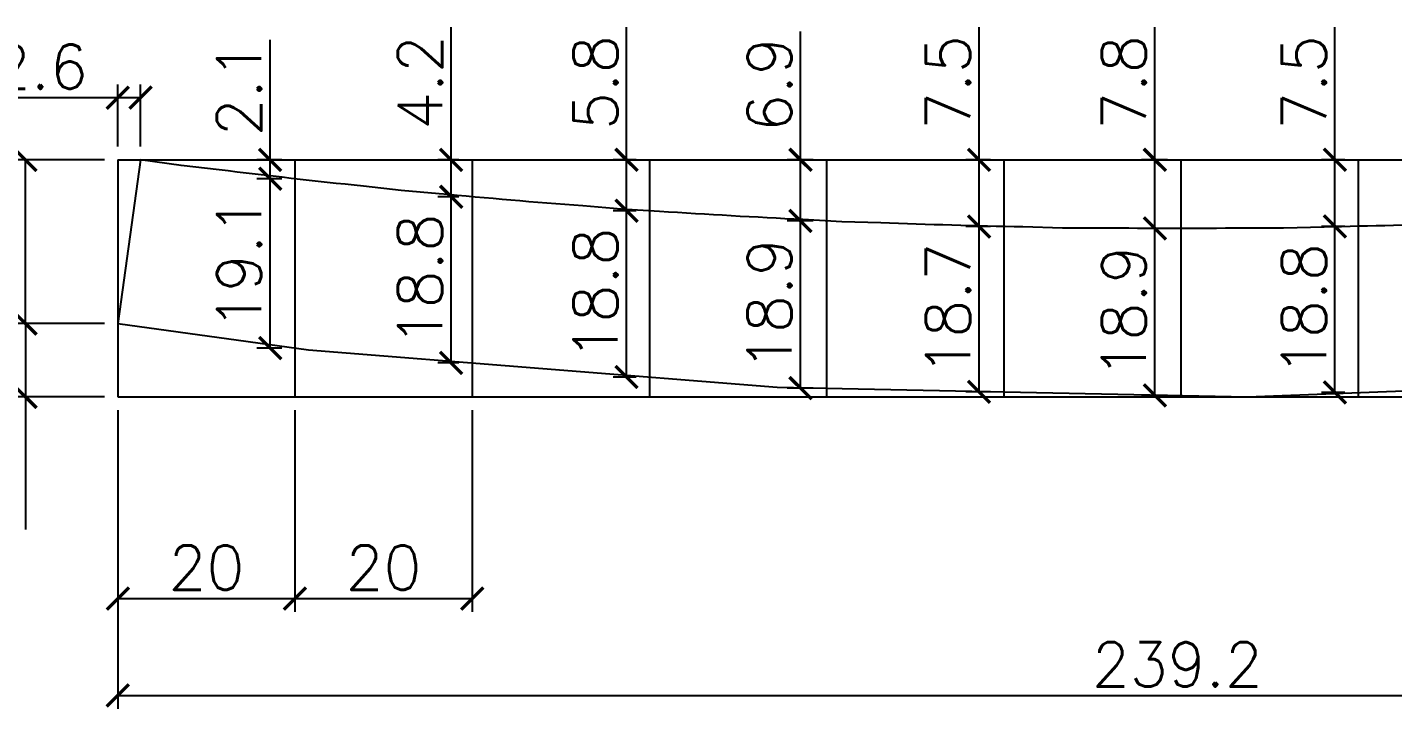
# Model space of a CAD drawing. Extents: x -15895 to 12929, y -2522 to 15173.
# Drawn here: x 5396.1 to 5704.4, y 4818 to 4971.9 of the extents above; entities that cross this region are included whole.
import ezdxf

# ---------------------------------------------------------------- set-up
doc = ezdxf.new("R2010")
doc.units = 0
doc.header["$PDMODE"] = 35
doc.header["$PDSIZE"] = -10
doc.layers.add('COTA', color=241, linetype='Continuous')
doc.styles.add('Romans', font='romans.shx')
doc.dimstyles.new('Cota Seção (2x)', dxfattribs={"dimtxt": 10, "dimasz": 5, "dimexe": 3, "dimexo": 3, "dimgap": 2, "dimtad": 3, "dimdec": 1, "dimlfac": 0.5, "dimzin": 12, "dimdsep": 46, "dimtxsty": 'Romans', "dimblk": 'ARCHTICK', "dimcen": 0, "dimclrd": 4, "dimclre": 4, "dimclrt": 1, "dimadec": 1, "dimazin": 3, "dimtfac": 1, "dimtdec": 1, "dimtmove": 0, "dimatfit": 3, "dimldrblk": 'OBLIQUE', "dimfxl": 1, "dimtolj": 1, "dimtzin": 12, "dimarcsym": 0})

# ---------------------------------------------------------------- blocks, each defined once
blk = doc.blocks.new('_ArchTick')
at = {"color": 0, "linetype": 'ByBlock', "const_width": 0.15}
blk.add_lwpolyline([(-0.5, -0.5), (0.5, 0.5)], dxfattribs=at)
blk = doc.blocks.new('*D1619')
at = {"layer": 'COTA', "color": 4, "lineweight": -2, "transparency": 16777216}
for p, q in [((5416.56, 4885.46), (5416.56, 4817.98)), ((5894.93, 4885.46), (5894.93, 4817.98)), ((5416.56, 4820.98), (5894.93, 4820.98))]:
    blk.add_line(p, q, dxfattribs=at)
at = {"layer": 'Defpoints', "color": 0, "transparency": 16777216}
for p in [(5416.56, 4888.46), (5894.93, 4888.46), (5894.93, 4820.98)]:
    blk.add_point(p, dxfattribs=at)
at = {"layer": 'COTA', "color": 4, "lineweight": -2, "transparency": 16777216, "xscale": 5, "yscale": 5, "zscale": 5, "rotation": 180}
blk.add_blockref('_ArchTick', (5416.56, 4820.98), dxfattribs=at)
at = {"layer": 'COTA', "color": 4, "lineweight": -2, "transparency": 16777216, "xscale": 5, "yscale": 5, "zscale": 5}
blk.add_blockref('_ArchTick', (5894.93, 4820.98), dxfattribs=at)
at = {"layer": 'COTA', "color": 1, "transparency": 16777216, "insert": (5655.75, 4827.98), "char_height": 10, "attachment_point": 5, "style": 'Romans'}
blk.add_mtext('\\A1;239.2', dxfattribs=at)
blk = doc.blocks.new('_Oblique')
at = {"color": 0, "linetype": 'ByBlock', "lineweight": -2}
blk.add_line((-0.5, -0.5), (0.5, 0.5), dxfattribs=at)
blk = doc.blocks.new('*D1620')
at = {"layer": 'COTA', "color": 4, "lineweight": -2, "transparency": 16777216}
for p, q in [((5416.56, 4885.46), (5416.56, 4839.87)), ((5456.56, 4885.46), (5456.56, 4839.87)), ((5416.56, 4842.87), (5456.56, 4842.87))]:
    blk.add_line(p, q, dxfattribs=at)
at = {"layer": 'Defpoints', "color": 0, "transparency": 16777216}
for p in [(5416.56, 4888.46), (5456.56, 4888.46), (5456.56, 4842.87)]:
    blk.add_point(p, dxfattribs=at)
at = {"layer": 'COTA', "color": 4, "lineweight": -2, "transparency": 16777216, "xscale": 5, "yscale": 5, "zscale": 5, "rotation": 180}
blk.add_blockref('_ArchTick', (5416.56, 4842.87), dxfattribs=at)
at = {"layer": 'COTA', "color": 4, "lineweight": -2, "transparency": 16777216, "xscale": 5, "yscale": 5, "zscale": 5}
blk.add_blockref('_ArchTick', (5456.56, 4842.87), dxfattribs=at)
at = {"layer": 'COTA', "color": 1, "transparency": 16777216, "insert": (5436.56, 4849.87), "char_height": 10, "attachment_point": 5, "style": 'Romans'}
blk.add_mtext('\\A1;20', dxfattribs=at)
blk = doc.blocks.new('*D1621')
at = {"layer": 'COTA', "color": 4, "lineweight": -2, "transparency": 16777216}
for p, q in [((5456.56, 4885.46), (5456.56, 4839.87)), ((5496.56, 4885.46), (5496.56, 4839.87)), ((5456.56, 4842.87), (5496.56, 4842.87))]:
    blk.add_line(p, q, dxfattribs=at)
at = {"layer": 'Defpoints', "color": 0, "transparency": 16777216}
for p in [(5456.56, 4888.46), (5496.56, 4888.46), (5496.56, 4842.87)]:
    blk.add_point(p, dxfattribs=at)
at = {"layer": 'COTA', "color": 4, "lineweight": -2, "transparency": 16777216, "xscale": 5, "yscale": 5, "zscale": 5, "rotation": 180}
blk.add_blockref('_ArchTick', (5456.56, 4842.87), dxfattribs=at)
at = {"layer": 'COTA', "color": 4, "lineweight": -2, "transparency": 16777216, "xscale": 5, "yscale": 5, "zscale": 5}
blk.add_blockref('_ArchTick', (5496.56, 4842.87), dxfattribs=at)
at = {"layer": 'COTA', "color": 1, "transparency": 16777216, "insert": (5476.56, 4849.87), "char_height": 10, "attachment_point": 5, "style": 'Romans'}
blk.add_mtext('\\A1;20', dxfattribs=at)
blk = doc.blocks.new('*D1622')
at = {"layer": 'COTA', "color": 4, "lineweight": -2, "transparency": 16777216}
for p, q in [((5413.56, 4905.03), (5392.71, 4905.03)), ((5395.71, 4905.03), (5395.71, 4888.46)), ((5413.56, 4888.46), (5392.71, 4888.46)), ((5395.71, 4888.46), (5395.71, 4858.51))]:
    blk.add_line(p, q, dxfattribs=at)
at = {"layer": 'Defpoints', "color": 0, "transparency": 16777216}
for p in [(5416.56, 4905.03), (5395.71, 4888.46), (5416.56, 4888.46)]:
    blk.add_point(p, dxfattribs=at)
at = {"layer": 'COTA', "color": 4, "lineweight": -2, "transparency": 16777216, "xscale": 5, "yscale": 5, "zscale": 5}
for p, rotation in [((5395.71, 4905.03), 90), ((5395.71, 4888.46), 270)]:
    blk.add_blockref('_ArchTick', p, dxfattribs=dict(at, rotation=rotation))
at = {"layer": 'COTA', "color": 1, "transparency": 16777216, "insert": (5388.71, 4870.98), "char_height": 10, "attachment_point": 5, "rotation": 90, "style": 'Romans'}
blk.add_mtext('\\A1;8.3', dxfattribs=at)
blk = doc.blocks.new('*D1623')
at = {"layer": 'COTA', "color": 4, "lineweight": -2, "transparency": 16777216}
for p, q in [((5413.56, 4942), (5392.71, 4942)), ((5395.71, 4905.03), (5395.71, 4942)), ((5413.56, 4905.03), (5392.71, 4905.03))]:
    blk.add_line(p, q, dxfattribs=at)
at = {"layer": 'Defpoints', "color": 0, "transparency": 16777216}
for p in [(5395.71, 4942), (5416.56, 4942), (5416.56, 4905.03)]:
    blk.add_point(p, dxfattribs=at)
at = {"layer": 'COTA', "color": 4, "lineweight": -2, "transparency": 16777216, "xscale": 5, "yscale": 5, "zscale": 5}
for p, rotation in [((5395.71, 4942), 90), ((5395.71, 4905.03), 270)]:
    blk.add_blockref('_ArchTick', p, dxfattribs=dict(at, rotation=rotation))
at = {"layer": 'COTA', "color": 1, "transparency": 16777216, "insert": (5388.71, 4923.51), "char_height": 10, "attachment_point": 5, "rotation": 90, "style": 'Romans'}
blk.add_mtext('\\A1;18.5', dxfattribs=at)
blk = doc.blocks.new('*D1626')
at = {"layer": 'COTA', "color": 4, "lineweight": -2, "transparency": 16777216}
for p, q in [((5416.56, 4945), (5416.56, 4959.04)), ((5421.7, 4945), (5421.7, 4959.04)), ((5416.56, 4956.04), (5386.61, 4956.04)), ((5421.7, 4956.04), (5416.56, 4956.04))]:
    blk.add_line(p, q, dxfattribs=at)
at = {"layer": 'Defpoints', "color": 0, "transparency": 16777216}
for p in [(5416.56, 4956.04), (5416.56, 4942), (5421.7, 4942)]:
    blk.add_point(p, dxfattribs=at)
at = {"layer": 'COTA', "color": 4, "lineweight": -2, "transparency": 16777216, "xscale": 5, "yscale": 5, "zscale": 5, "rotation": 180}
blk.add_blockref('_ArchTick', (5416.56, 4956.04), dxfattribs=at)
at = {"layer": 'COTA', "color": 4, "lineweight": -2, "transparency": 16777216, "xscale": 5, "yscale": 5, "zscale": 5}
blk.add_blockref('_ArchTick', (5421.7, 4956.04), dxfattribs=at)
at = {"layer": 'COTA', "color": 1, "transparency": 16777216, "insert": (5399.09, 4963.04), "char_height": 10, "attachment_point": 5, "style": 'Romans'}
blk.add_mtext('\\A1;2.6', dxfattribs=at)
blk = doc.blocks.new('*D1627')
at = {"layer": 'COTA', "color": 4, "lineweight": -2, "transparency": 16777216}
for p, q in [((5453.56, 4937.72), (5447.95, 4937.72)), ((5450.95, 4899.47), (5450.95, 4937.72)), ((5453.56, 4899.47), (5447.95, 4899.47))]:
    blk.add_line(p, q, dxfattribs=at)
at = {"layer": 'Defpoints', "color": 0, "transparency": 16777216}
for p in [(5450.95, 4937.72), (5456.56, 4937.72), (5456.56, 4899.47)]:
    blk.add_point(p, dxfattribs=at)
at = {"layer": 'COTA', "color": 4, "lineweight": -2, "transparency": 16777216, "xscale": 5, "yscale": 5, "zscale": 5}
for p, rotation in [((5450.95, 4937.72), 90), ((5450.95, 4899.47), 270)]:
    blk.add_blockref('_ArchTick', p, dxfattribs=dict(at, rotation=rotation))
at = {"layer": 'COTA', "color": 1, "transparency": 16777216, "insert": (5443.95, 4918.6), "char_height": 10, "attachment_point": 5, "rotation": 90, "style": 'Romans'}
blk.add_mtext('\\A1;19.1', dxfattribs=at)
blk = doc.blocks.new('*D1628')
at = {"layer": 'COTA', "color": 4, "lineweight": -2, "transparency": 16777216}
for p, q in [((5450.95, 4942), (5450.95, 4969.09)), ((5453.56, 4942), (5447.95, 4942)), ((5450.95, 4937.72), (5450.95, 4942)), ((5453.56, 4937.72), (5447.95, 4937.72))]:
    blk.add_line(p, q, dxfattribs=at)
at = {"layer": 'Defpoints', "color": 0, "transparency": 16777216}
for p in [(5450.95, 4942), (5456.56, 4942), (5456.56, 4937.72)]:
    blk.add_point(p, dxfattribs=at)
at = {"layer": 'COTA', "color": 4, "lineweight": -2, "transparency": 16777216, "xscale": 5, "yscale": 5, "zscale": 5}
for p, rotation in [((5450.95, 4942), 90), ((5450.95, 4937.72), 270)]:
    blk.add_blockref('_ArchTick', p, dxfattribs=dict(at, rotation=rotation))
at = {"layer": 'COTA', "color": 1, "transparency": 16777216, "insert": (5443.95, 4958.04), "char_height": 10, "attachment_point": 5, "rotation": 90, "style": 'Romans'}
blk.add_mtext('\\A1;2.1', dxfattribs=at)
blk = doc.blocks.new('*D1629')
at = {"layer": 'COTA', "color": 4, "lineweight": -2, "transparency": 16777216}
for p, q in [((5493.56, 4933.65), (5488.81, 4933.65)), ((5491.81, 4896.11), (5491.81, 4933.65)), ((5493.56, 4896.11), (5488.81, 4896.11))]:
    blk.add_line(p, q, dxfattribs=at)
at = {"layer": 'Defpoints', "color": 0, "transparency": 16777216}
for p in [(5491.81, 4933.65), (5496.56, 4933.65), (5496.56, 4896.11)]:
    blk.add_point(p, dxfattribs=at)
at = {"layer": 'COTA', "color": 4, "lineweight": -2, "transparency": 16777216, "xscale": 5, "yscale": 5, "zscale": 5}
for p, rotation in [((5491.81, 4933.65), 90), ((5491.81, 4896.11), 270)]:
    blk.add_blockref('_ArchTick', p, dxfattribs=dict(at, rotation=rotation))
at = {"layer": 'COTA', "color": 1, "transparency": 16777216, "insert": (5484.81, 4914.88), "char_height": 10, "attachment_point": 5, "rotation": 90, "style": 'Romans'}
blk.add_mtext('\\A1;18.8', dxfattribs=at)
blk = doc.blocks.new('*D1630')
at = {"layer": 'COTA', "color": 4, "lineweight": -2, "transparency": 16777216}
for p, q in [((5491.81, 4942), (5491.81, 4971.95)), ((5493.56, 4942), (5488.81, 4942)), ((5491.81, 4933.65), (5491.81, 4942)), ((5493.56, 4933.65), (5488.81, 4933.65))]:
    blk.add_line(p, q, dxfattribs=at)
at = {"layer": 'Defpoints', "color": 0, "transparency": 16777216}
for p in [(5491.81, 4942), (5496.56, 4942), (5496.56, 4933.65)]:
    blk.add_point(p, dxfattribs=at)
at = {"layer": 'COTA', "color": 4, "lineweight": -2, "transparency": 16777216, "xscale": 5, "yscale": 5, "zscale": 5}
for p, rotation in [((5491.81, 4942), 90), ((5491.81, 4933.65), 270)]:
    blk.add_blockref('_ArchTick', p, dxfattribs=dict(at, rotation=rotation))
at = {"layer": 'COTA', "color": 1, "transparency": 16777216, "insert": (5484.81, 4959.47), "char_height": 10, "attachment_point": 5, "rotation": 90, "style": 'Romans'}
blk.add_mtext('\\A1;4.2', dxfattribs=at)
blk = doc.blocks.new('*D1631')
at = {"layer": 'COTA', "color": 4, "lineweight": -2, "transparency": 16777216}
for p, q in [((5533.56, 4930.48), (5528.4, 4930.48)), ((5531.4, 4892.93), (5531.4, 4930.48)), ((5533.56, 4892.93), (5528.4, 4892.93))]:
    blk.add_line(p, q, dxfattribs=at)
at = {"layer": 'Defpoints', "color": 0, "transparency": 16777216}
for p in [(5531.4, 4930.48), (5536.56, 4930.48), (5536.56, 4892.93)]:
    blk.add_point(p, dxfattribs=at)
at = {"layer": 'COTA', "color": 4, "lineweight": -2, "transparency": 16777216, "xscale": 5, "yscale": 5, "zscale": 5}
for p, rotation in [((5531.4, 4930.48), 90), ((5531.4, 4892.93), 270)]:
    blk.add_blockref('_ArchTick', p, dxfattribs=dict(at, rotation=rotation))
at = {"layer": 'COTA', "color": 1, "transparency": 16777216, "insert": (5524.4, 4911.7), "char_height": 10, "attachment_point": 5, "rotation": 90, "style": 'Romans'}
blk.add_mtext('\\A1;18.8', dxfattribs=at)
blk = doc.blocks.new('*D1632')
at = {"layer": 'COTA', "color": 4, "lineweight": -2, "transparency": 16777216}
for p, q in [((5531.4, 4942), (5531.4, 4971.95)), ((5533.56, 4942), (5528.4, 4942)), ((5531.4, 4930.48), (5531.4, 4942)), ((5533.56, 4930.48), (5528.4, 4930.48))]:
    blk.add_line(p, q, dxfattribs=at)
at = {"layer": 'Defpoints', "color": 0, "transparency": 16777216}
for p in [(5531.4, 4942), (5536.56, 4942), (5536.56, 4930.48)]:
    blk.add_point(p, dxfattribs=at)
at = {"layer": 'COTA', "color": 4, "lineweight": -2, "transparency": 16777216, "xscale": 5, "yscale": 5, "zscale": 5}
for p, rotation in [((5531.4, 4942), 90), ((5531.4, 4930.48), 270)]:
    blk.add_blockref('_ArchTick', p, dxfattribs=dict(at, rotation=rotation))
at = {"layer": 'COTA', "color": 1, "transparency": 16777216, "insert": (5524.4, 4959.47), "char_height": 10, "attachment_point": 5, "rotation": 90, "style": 'Romans'}
blk.add_mtext('\\A1;5.8', dxfattribs=at)
blk = doc.blocks.new('*D1633')
at = {"layer": 'COTA', "color": 4, "lineweight": -2, "transparency": 16777216}
for p, q in [((5573.56, 4928.2), (5567.68, 4928.2)), ((5570.68, 4890.41), (5570.68, 4928.2)), ((5573.56, 4890.41), (5567.68, 4890.41))]:
    blk.add_line(p, q, dxfattribs=at)
at = {"layer": 'Defpoints', "color": 0, "transparency": 16777216}
for p in [(5570.68, 4928.2), (5576.56, 4928.2), (5576.56, 4890.41)]:
    blk.add_point(p, dxfattribs=at)
at = {"layer": 'COTA', "color": 4, "lineweight": -2, "transparency": 16777216, "xscale": 5, "yscale": 5, "zscale": 5}
for p, rotation in [((5570.68, 4928.2), 90), ((5570.68, 4890.41), 270)]:
    blk.add_blockref('_ArchTick', p, dxfattribs=dict(at, rotation=rotation))
at = {"layer": 'COTA', "color": 1, "transparency": 16777216, "insert": (5563.68, 4909.31), "char_height": 10, "attachment_point": 5, "rotation": 90, "style": 'Romans'}
blk.add_mtext('\\A1;18.9', dxfattribs=at)
blk = doc.blocks.new('*D1634')
at = {"layer": 'COTA', "color": 4, "lineweight": -2, "transparency": 16777216}
for p, q in [((5570.68, 4942), (5570.68, 4971)), ((5573.56, 4942), (5567.68, 4942)), ((5570.68, 4928.2), (5570.68, 4942)), ((5573.56, 4928.2), (5567.68, 4928.2))]:
    blk.add_line(p, q, dxfattribs=at)
at = {"layer": 'Defpoints', "color": 0, "transparency": 16777216}
for p in [(5570.68, 4942), (5576.56, 4942), (5576.56, 4928.2)]:
    blk.add_point(p, dxfattribs=at)
at = {"layer": 'COTA', "color": 4, "lineweight": -2, "transparency": 16777216, "xscale": 5, "yscale": 5, "zscale": 5}
for p, rotation in [((5570.68, 4942), 90), ((5570.68, 4928.2), 270)]:
    blk.add_blockref('_ArchTick', p, dxfattribs=dict(at, rotation=rotation))
at = {"layer": 'COTA', "color": 1, "transparency": 16777216, "insert": (5563.68, 4959), "char_height": 10, "attachment_point": 5, "rotation": 90, "style": 'Romans'}
blk.add_mtext('\\A1;6.9', dxfattribs=at)
blk = doc.blocks.new('*D1635')
at = {"layer": 'COTA', "color": 4, "lineweight": -2, "transparency": 16777216}
for p, q in [((5613.56, 4926.92), (5607.98, 4926.92)), ((5610.98, 4889.59), (5610.98, 4926.92)), ((5613.56, 4889.59), (5607.98, 4889.59))]:
    blk.add_line(p, q, dxfattribs=at)
at = {"layer": 'Defpoints', "color": 0, "transparency": 16777216}
for p in [(5610.98, 4926.92), (5616.56, 4926.92), (5616.56, 4889.59)]:
    blk.add_point(p, dxfattribs=at)
at = {"layer": 'COTA', "color": 4, "lineweight": -2, "transparency": 16777216, "xscale": 5, "yscale": 5, "zscale": 5}
for p, rotation in [((5610.98, 4926.92), 90), ((5610.98, 4889.59), 270)]:
    blk.add_blockref('_ArchTick', p, dxfattribs=dict(at, rotation=rotation))
at = {"layer": 'COTA', "color": 1, "transparency": 16777216, "insert": (5603.98, 4908.26), "char_height": 10, "attachment_point": 5, "rotation": 90, "style": 'Romans'}
blk.add_mtext('\\A1;18.7', dxfattribs=at)
blk = doc.blocks.new('*D1636')
at = {"layer": 'COTA', "color": 4, "lineweight": -2, "transparency": 16777216}
for p, q in [((5610.98, 4942), (5610.98, 4971.95)), ((5613.56, 4942), (5607.98, 4942)), ((5610.98, 4926.92), (5610.98, 4942)), ((5613.56, 4926.92), (5607.98, 4926.92))]:
    blk.add_line(p, q, dxfattribs=at)
at = {"layer": 'Defpoints', "color": 0, "transparency": 16777216}
for p in [(5610.98, 4942), (5616.56, 4942), (5616.56, 4926.92)]:
    blk.add_point(p, dxfattribs=at)
at = {"layer": 'COTA', "color": 4, "lineweight": -2, "transparency": 16777216, "xscale": 5, "yscale": 5, "zscale": 5}
for p, rotation in [((5610.98, 4942), 90), ((5610.98, 4926.92), 270)]:
    blk.add_blockref('_ArchTick', p, dxfattribs=dict(at, rotation=rotation))
at = {"layer": 'COTA', "color": 1, "transparency": 16777216, "insert": (5603.98, 4959.47), "char_height": 10, "attachment_point": 5, "rotation": 90, "style": 'Romans'}
blk.add_mtext('\\A1;7.5', dxfattribs=at)
blk = doc.blocks.new('*D1637')
at = {"layer": 'COTA', "color": 4, "lineweight": -2, "transparency": 16777216}
for p, q in [((5653.56, 4926.49), (5647.67, 4926.49)), ((5650.67, 4888.77), (5650.67, 4926.49)), ((5653.56, 4888.77), (5647.67, 4888.77))]:
    blk.add_line(p, q, dxfattribs=at)
at = {"layer": 'Defpoints', "color": 0, "transparency": 16777216}
for p in [(5650.67, 4926.49), (5656.56, 4926.49), (5656.56, 4888.77)]:
    blk.add_point(p, dxfattribs=at)
at = {"layer": 'COTA', "color": 4, "lineweight": -2, "transparency": 16777216, "xscale": 5, "yscale": 5, "zscale": 5}
for p, rotation in [((5650.67, 4926.49), 90), ((5650.67, 4888.77), 270)]:
    blk.add_blockref('_ArchTick', p, dxfattribs=dict(at, rotation=rotation))
at = {"layer": 'COTA', "color": 1, "transparency": 16777216, "insert": (5643.67, 4907.63), "char_height": 10, "attachment_point": 5, "rotation": 90, "style": 'Romans'}
blk.add_mtext('\\A1;18.9', dxfattribs=at)
blk = doc.blocks.new('*D1638')
at = {"layer": 'COTA', "color": 4, "lineweight": -2, "transparency": 16777216}
for p, q in [((5650.67, 4942), (5650.67, 4971.95)), ((5653.56, 4942), (5647.67, 4942)), ((5650.67, 4926.49), (5650.67, 4942)), ((5653.56, 4926.49), (5647.67, 4926.49))]:
    blk.add_line(p, q, dxfattribs=at)
at = {"layer": 'Defpoints', "color": 0, "transparency": 16777216}
for p in [(5650.67, 4942), (5656.56, 4942), (5656.56, 4926.49)]:
    blk.add_point(p, dxfattribs=at)
at = {"layer": 'COTA', "color": 4, "lineweight": -2, "transparency": 16777216, "xscale": 5, "yscale": 5, "zscale": 5}
for p, rotation in [((5650.67, 4942), 90), ((5650.67, 4926.49), 270)]:
    blk.add_blockref('_ArchTick', p, dxfattribs=dict(at, rotation=rotation))
at = {"layer": 'COTA', "color": 1, "transparency": 16777216, "insert": (5643.67, 4959.47), "char_height": 10, "attachment_point": 5, "rotation": 90, "style": 'Romans'}
blk.add_mtext('\\A1;7.8', dxfattribs=at)
blk = doc.blocks.new('*D1639')
at = {"layer": 'COTA', "color": 4, "lineweight": -2, "transparency": 16777216}
for p, q in [((5693.56, 4926.97), (5688.32, 4926.97)), ((5691.32, 4889.42), (5691.32, 4926.97)), ((5693.56, 4889.42), (5688.32, 4889.42))]:
    blk.add_line(p, q, dxfattribs=at)
at = {"layer": 'Defpoints', "color": 0, "transparency": 16777216}
for p in [(5691.32, 4926.97), (5696.56, 4926.97), (5696.56, 4889.42)]:
    blk.add_point(p, dxfattribs=at)
at = {"layer": 'COTA', "color": 4, "lineweight": -2, "transparency": 16777216, "xscale": 5, "yscale": 5, "zscale": 5}
for p, rotation in [((5691.32, 4926.97), 90), ((5691.32, 4889.42), 270)]:
    blk.add_blockref('_ArchTick', p, dxfattribs=dict(at, rotation=rotation))
at = {"layer": 'COTA', "color": 1, "transparency": 16777216, "insert": (5684.32, 4908.19), "char_height": 10, "attachment_point": 5, "rotation": 90, "style": 'Romans'}
blk.add_mtext('\\A1;18.8', dxfattribs=at)
blk = doc.blocks.new('*D1640')
at = {"layer": 'COTA', "color": 4, "lineweight": -2, "transparency": 16777216}
for p, q in [((5691.32, 4942), (5691.32, 4971.95)), ((5693.56, 4942), (5688.32, 4942)), ((5691.32, 4926.97), (5691.32, 4942)), ((5693.56, 4926.97), (5688.32, 4926.97))]:
    blk.add_line(p, q, dxfattribs=at)
at = {"layer": 'Defpoints', "color": 0, "transparency": 16777216}
for p in [(5691.32, 4942), (5696.56, 4942), (5696.56, 4926.97)]:
    blk.add_point(p, dxfattribs=at)
at = {"layer": 'COTA', "color": 4, "lineweight": -2, "transparency": 16777216, "xscale": 5, "yscale": 5, "zscale": 5}
for p, rotation in [((5691.32, 4942), 90), ((5691.32, 4926.97), 270)]:
    blk.add_blockref('_ArchTick', p, dxfattribs=dict(at, rotation=rotation))
at = {"layer": 'COTA', "color": 1, "transparency": 16777216, "insert": (5684.32, 4959.47), "char_height": 10, "attachment_point": 5, "rotation": 90, "style": 'Romans'}
blk.add_mtext('\\A1;7.5', dxfattribs=at)

msp = doc.modelspace()

# ---------------------------------------------------------------- linework, layer by layer
at = {"linetype": 'Continuous'}
msp.add_lwpolyline([(5720.15, 4927.68, -0.004421), (5688.91, 4926.81), (5679.69, 4926.55), (5670.55, 4926.56, -0.004487), (5638.83, 4926.57), (5629.82, 4926.58), (5620.89, 4926.83, -0.004541), (5588.8, 4927.75), (5579.98, 4928.01), (5571.22, 4928.5, -0.004582), (5538.88, 4930.34), (5530.2, 4930.84), (5521.57, 4931.57, -0.004611), (5489.09, 4934.34), (5480.52, 4935.07), (5471.99, 4936.04, -0.004627), (5439.48, 4939.74), (5430.89, 4940.72), (5421.7, 4942), (5416.56, 4905.03), (5459.59, 4899.05), (5565.41, 4890.64), (5671.55, 4888.46), (5777.62, 4892.52)], format="xyb", dxfattribs=at)
at = {"layer": 'COTA'}
for p, q in [((5416.56, 4942), (5894.93, 4942)), ((5416.56, 4942), (5416.56, 4888.46)), ((5456.56, 4942), (5456.56, 4888.46)), ((5496.56, 4942), (5496.56, 4888.46)), ((5536.56, 4942), (5536.56, 4888.46)), ((5576.56, 4942), (5576.56, 4888.46)), ((5616.56, 4942), (5616.56, 4888.46)), ((5656.56, 4942), (5656.56, 4888.46)), ((5696.56, 4942), (5696.56, 4888.46)), ((5416.56, 4888.46), (5894.93, 4888.46))]:
    msp.add_line(p, q, dxfattribs=at)

# ---------------------------------------------------------------- dimensions: what is measured, and where the dimension line sits
for base, p1, p2, picture, middle in [((5491.81, 4942), (5496.56, 4933.65), (5496.56, 4942), '*D1630', (5484.81, 4959.47)), ((5531.4, 4942), (5536.56, 4930.48), (5536.56, 4942), '*D1632', (5524.4, 4959.47)), ((5610.98, 4942), (5616.56, 4926.92), (5616.56, 4942), '*D1636', (5603.98, 4959.47)), ((5650.67, 4942), (5656.56, 4926.49), (5656.56, 4942), '*D1638', (5643.67, 4959.47)), ((5691.32, 4942), (5696.56, 4926.97), (5696.56, 4942), '*D1640', (5684.32, 4959.47)), ((5450.95, 4942), (5456.56, 4937.72), (5456.56, 4942), '*D1628', (5443.95, 4958.04)), ((5570.68, 4942), (5576.56, 4928.2), (5576.56, 4942), '*D1634', (5563.68, 4959)), ((5395.71, 4942), (5416.56, 4905.03), (5416.56, 4942), '*D1623', (5388.71, 4923.51)), ((5450.95, 4937.72), (5456.56, 4899.47), (5456.56, 4937.72), '*D1627', (5443.95, 4918.6)), ((5491.81, 4933.65), (5496.56, 4896.11), (5496.56, 4933.65), '*D1629', (5484.81, 4914.88)), ((5531.4, 4930.48), (5536.56, 4892.93), (5536.56, 4930.48), '*D1631', (5524.4, 4911.7)), ((5570.68, 4928.2), (5576.56, 4890.41), (5576.56, 4928.2), '*D1633', (5563.68, 4909.31)), ((5610.98, 4926.92), (5616.56, 4889.59), (5616.56, 4926.92), '*D1635', (5603.98, 4908.26)), ((5650.67, 4926.49), (5656.56, 4888.77), (5656.56, 4926.49), '*D1637', (5643.67, 4907.63)), ((5691.32, 4926.97), (5696.56, 4889.42), (5696.56, 4926.97), '*D1639', (5684.32, 4908.19)), ((5395.71, 4888.46), (5416.56, 4905.03), (5416.56, 4888.46), '*D1622', (5388.71, 4870.98))]:
    dim = msp.add_linear_dim(base=base, p1=p1, p2=p2, angle=90, dimstyle='Cota Seção (2x)', dxfattribs=at)
    dim.commit()
    dim.dimension.update_dxf_attribs({"geometry": picture, "text_midpoint": middle})
for base, p1, p2, picture, middle in [((5416.56, 4956.04), (5421.7, 4942), (5416.56, 4942), '*D1626', (5399.09, 4963.04)), ((5894.93, 4820.98), (5416.56, 4888.46), (5894.93, 4888.46), '*D1619', (5655.75, 4827.98)), ((5456.56, 4842.87), (5416.56, 4888.46), (5456.56, 4888.46), '*D1620', (5436.56, 4849.87)), ((5496.56, 4842.87), (5456.56, 4888.46), (5496.56, 4888.46), '*D1621', (5476.56, 4849.87))]:
    dim = msp.add_linear_dim(base=base, p1=p1, p2=p2, dimstyle='Cota Seção (2x)', dxfattribs=at)
    dim.commit()
    dim.dimension.update_dxf_attribs({"geometry": picture, "text_midpoint": middle})

doc.saveas('drawing.dxf')
